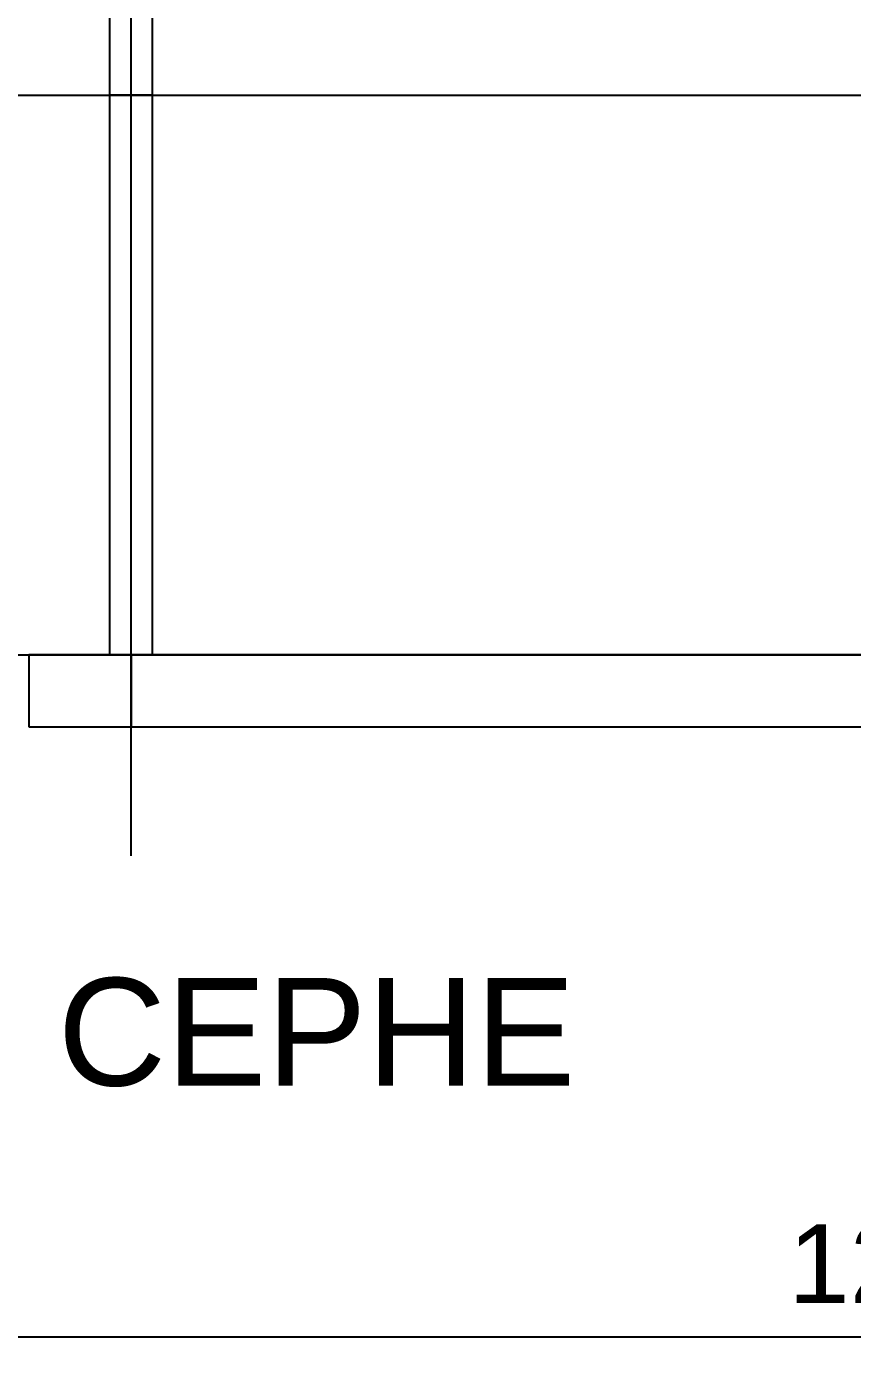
# Model space of a CAD drawing. Header units: millimetres. Extents: x -973 to 28250, y -35942 to 8545.
# Drawn here: x 4975 to 6125, y -13895 to -12025 of the extents above; entities that cross this region are included whole.
import ezdxf

# ---------------------------------------------------------------- set-up
doc = ezdxf.new("R2010")
doc.units = ezdxf.units.MM
for name, color, linetype in [('R02_AKS', 8, 'Continuous'), ('R02_DUVAR', 7, 'Continuous'), ('R02_OLCU', 4, 'Continuous'), ('R02_OZEL', 6, 'Continuous'), ('R02_YAZI', 7, 'Continuous')]:
    doc.layers.add(name, color=color, linetype=linetype)
doc.styles.get("Standard").update_dxf_attribs({"font": 'Arial.ttf'})
doc.dimstyles.new('ISO-25', dxfattribs={"dimtxt": 12, "dimasz": 3, "dimexe": 1.25, "dimexo": 0.625, "dimgap": 4, "dimtad": 1, "dimtxsty": 'Standard', "dimcen": 2.5, "dimadec": 0, "dimazin": 0, "dimtfac": 1, "dimtmove": 0, "dimatfit": 3, "dimfxl": 1, "dimarcsym": 0})

# ---------------------------------------------------------------- blocks, each defined once
blk = doc.blocks.new('R02_CK_D03_H_N1_1_P')
blk.add_lwpolyline([(1112.5, 0), (1255, 0), (1255, 100), (1112.5, 100)], close=True)
blk = doc.blocks.new('R02_CK_D01_H_1_1_P')
blk.add_lwpolyline([(0, 0), (1255, 0), (1255, 100), (0, 100)], close=True)
blk = doc.blocks.new('R02_CK_I04_V_1_1_P')
blk.add_lwpolyline([(0, 0), (1225, 0), (1225, 60), (0, 60)], close=True)
blk = doc.blocks.new('R02_CK_I03_V_1_1_P')
blk.add_lwpolyline([(0, 0), (780, 0), (780, 60), (0, 60)], close=True)
blk = doc.blocks.new('*D304')
at = {"layer": 'Defpoints', "color": 0, "transparency": 16777216}
for p in [(0, -13000), (12500, -13000), (12500, -13850)]:
    blk.add_point(p, dxfattribs=at)
at = {"layer": 'R02_OLCU', "color": 4, "lineweight": -2, "transparency": 16777216}
for p, q in [((0, -13060), (0, -13895)), ((12500, -13060), (12500, -13895)), ((80, -13850), (12420, -13850))]:
    blk.add_line(p, q, dxfattribs=at)
at = {"layer": 'R02_OLCU', "color": 4, "transparency": 16777216}
for points in [[(80, -13836.7), (80, -13863.3), (0, -13850)], [(12420, -13836.7), (12420, -13863.3), (12500, -13850)]]:
    blk.add_solid(points, dxfattribs=at)
at = {"layer": 'R02_OLCU', "color": 4, "transparency": 16777216, "insert": (6250, -13748.8), "char_height": 110, "attachment_point": 5}
blk.add_mtext('12500', dxfattribs=at)

msp = doc.modelspace()

# ---------------------------------------------------------------- linework, layer by layer
at = {"layer": 'R02_AKS'}
for p, q in [((5120, -13180), (5120, -6750)), ((-180, -12120), (12750, -12120)), ((-180, -12900), (12750, -12900))]:
    msp.add_line(p, q, dxfattribs=at)

# ---------------------------------------------------------------- block references
at = {"layer": 'R02_DUVAR'}
for name, p in [('R02_CK_D03_H_N1_1_P', (3865, -13000)), ('R02_CK_D01_H_1_1_P', (5120, -13000))]:
    msp.add_blockref(name, p, dxfattribs=at)
at = {"layer": 'R02_OZEL', "rotation": 90}
for name, p in [('R02_CK_I04_V_1_1_P', (5150, -12120)), ('R02_CK_I03_V_1_1_P', (5150, -12900))]:
    msp.add_blockref(name, p, dxfattribs=at)

# ---------------------------------------------------------------- texts
at = {"layer": 'R02_YAZI'}
msp.add_text('GIRIS / ON CEPHE', height=150, dxfattribs=at).set_placement((3900, -13500))

# ---------------------------------------------------------------- dimensions: what is measured, and where the dimension line sits
at = {"layer": 'R02_OLCU'}
dim = msp.add_linear_dim(base=(12500, -13850), p1=(0, -13000), p2=(12500, -13000), dimstyle='ISO-25', override={"dimtxt": 110, "dimasz": 80, "dimexe": 45, "dimexo": 60, "dimgap": 45, "dimdec": 1, "dimclrd": 4, "dimclre": 4, "dimclrt": 4, "dimtix": 1, "dimatfit": 1}, dxfattribs=at)
dim.commit()
dim.dimension.update_dxf_attribs({"geometry": '*D304', "text_midpoint": (6250, -13748.84)})

doc.saveas('drawing.dxf')
